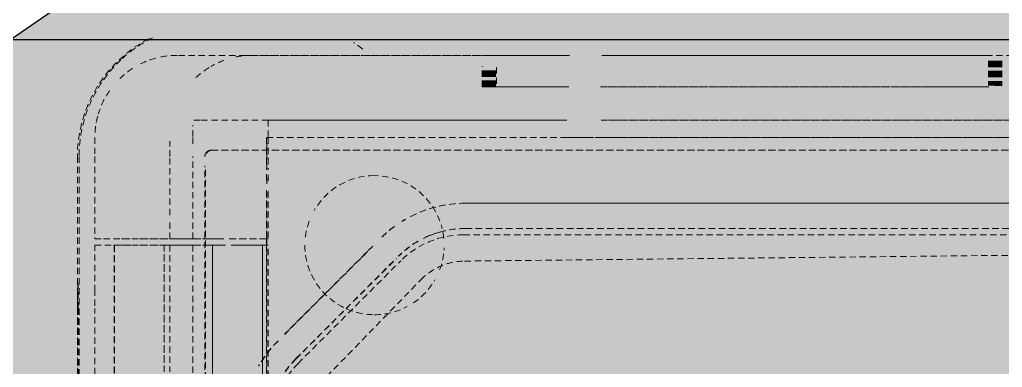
# Model space of a CAD drawing. Header units: millimetres. Extents: x -12447 to 83753, y -46415 to 46712.
# Drawn here: x 48384.6 to 48539.8, y 16437.9 to 16492.8 of the extents above; entities that cross this region are included whole.
import ezdxf
from ezdxf.xclip import XClip

# ---------------------------------------------------------------- set-up
doc = ezdxf.new("R2010")
doc.units = ezdxf.units.MM
doc.header["$XCLIPFRAME"] = 2
doc.linetypes.add('200_ШТРИХ_ш1п0_6_', pattern=[1.6, 1, -0.6])
doc.layers.add('1_Сущ. кусты', color=7, linetype='Continuous')
doc.layers.add('Сантехника', color=7, linetype='Continuous', lineweight=18)
doc.layers.add('Стены отделка', color=7, linetype='Continuous', lineweight=30)

# ---------------------------------------------------------------- blocks, each defined once
blk = doc.blocks.new('Reece_Tap_Wolfen_Drinking-Fountain - 10 L_Stainless Steel-7189108-План полов 1-го этажа')
at = {"layer": 'Сантехника', "color": 251, "linetype": '200_ШТРИХ_ш1п0_6_', "true_color": 0x666666}
for p, q in [((48438.77, 16488.17), (48437.34, 16489.22)), ((48471.45, 16487.17), (48409.59, 16487.17)), ((48621.44, 16487.17), (48476.51, 16487.17)), ((48412.09, 16476.9), (48413.27, 16476.9)), ((48413.27, 16476.9), (48471, 16476.9)), ((48423.82, 16476.9), (48423.82, 16474.16)), ((48476.44, 16476.9), (48620.99, 16476.9)), ((48411.96, 16473.19), (48411.96, 16474.36)), ((48396.46, 16474.17), (48396.46, 16471.6)), ((48408.32, 16471.17), (48408.32, 16473.59)), ((48471, 16474.17), (48423.59, 16474.17)), ((48423.59, 16474.17), (48423.59, 16469.13)), ((48476.89, 16474.17), (48470.89, 16474.17)), ((48471.74, 16474.17), (48470.89, 16474.17)), ((48472.36, 16474.17), (48471.74, 16474.17)), ((48474.63, 16474.17), (48472.36, 16474.17)), ((48476.47, 16474.17), (48474.63, 16474.17)), ((48476.89, 16474.17), (48476.47, 16474.17)), ((48620.99, 16474.17), (48476.51, 16474.17)), ((48393.96, 16471.17), (48393.96, 16447.17)), ((48396.46, 16471.17), (48396.46, 16458.17)), ((48411.96, 16458.17), (48411.96, 16471.17)), ((48413.83, 16203.88), (48413.83, 16469.71)), ((48413.96, 16204.11), (48413.96, 16469.23)), ((48423.59, 16468.39), (48423.59, 16466.9)), ((48423.59, 16465.84), (48423.59, 16458.17)), ((48674.69, 16463.8), (48454.99, 16463.8)), ((48455.04, 16463.8), (48674.69, 16463.8)), ((48454.99, 16459.8), (48670.99, 16459.8)), ((48455.04, 16459.8), (48670.99, 16459.8)), ((48396.46, 16458.17), (48398.85, 16458.17)), ((48399.39, 16458.17), (48403.29, 16458.17)), ((48403.49, 16458.17), (48408.06, 16458.17)), ((48408.29, 16458.17), (48411.96, 16458.17)), ((48411.96, 16458.17), (48413.21, 16458.17)), ((48413.46, 16458.17), (48416.81, 16458.17)), ((48417.67, 16458.17), (48423.59, 16458.17)), ((48423.59, 16458.17), (48423.59, 16457.17)), ((48396.46, 16449.88), (48396.46, 16457.17)), ((48396.46, 16457.17), (48398.85, 16457.17)), ((48399.39, 16457.17), (48403.28, 16457.17)), ((48403.49, 16457.17), (48408.04, 16457.17)), ((48408.29, 16457.17), (48411.96, 16457.17)), ((48413.19, 16457.17), (48411.96, 16457.17)), ((48411.96, 16457.17), (48411.96, 16217.17)), ((48415.03, 16457.17), (48413.46, 16457.17)), ((48415.03, 16217.17), (48415.03, 16457.17)), ((48417.07, 16457.17), (48415.04, 16457.17)), ((48422.92, 16457.17), (48417.99, 16457.17)), ((48422.92, 16217.17), (48422.92, 16457.17)), ((48423.59, 16457.17), (48422.93, 16457.17)), ((48423.59, 16457.17), (48423.59, 16217.17)), ((48440.35, 16457.02), (48426.42, 16443.1)), ((48426.44, 16443.06), (48440.38, 16457)), ((48428.21, 16439.23), (48444.05, 16455.07)), ((48428.23, 16439.19), (48444.09, 16455.05)), ((48393.73, 16227.17), (48393.73, 16447.17)), ((48393.83, 16447.17), (48393.83, 16227.17))]:
    blk.add_line(p, q, dxfattribs=at)
at = {"layer": 'Сантехника', "color": 253, "linetype": '200_ШТРИХ_ш1п0_6_', "true_color": 0xa3a3a3}
for p, q in [((48421.32, 16487.17), (48457.61, 16487.17)), ((48457.61, 16487.17), (48467.17, 16487.17)), ((48457.61, 16487.17), (48471.45, 16487.17)), ((48471.45, 16487.17), (48467.17, 16487.17)), ((48476.51, 16487.17), (48537.61, 16487.17)), ((48527.9, 16487.17), (48476.51, 16487.17)), ((48527.9, 16487.17), (48537.61, 16487.17)), ((48457.61, 16482.17), (48457.61, 16485.38)), ((48537.61, 16486.31), (48537.61, 16482.41)), ((48537.76, 16486.31), (48537.76, 16482.4)), ((48537.91, 16486.31), (48537.91, 16482.4)), ((48538.06, 16486.31), (48538.06, 16482.39)), ((48538.21, 16486.31), (48538.21, 16482.39)), ((48538.36, 16486.31), (48538.36, 16482.38)), ((48538.51, 16486.31), (48538.51, 16482.38)), ((48538.66, 16486.31), (48538.66, 16482.37)), ((48538.81, 16486.31), (48538.81, 16482.36)), ((48538.96, 16486.31), (48538.96, 16482.36)), ((48539.12, 16486.31), (48539.12, 16482.35)), ((48539.27, 16486.31), (48539.27, 16482.35)), ((48539.42, 16486.31), (48539.42, 16482.34)), ((48539.57, 16486.31), (48539.57, 16482.34)), ((48539.72, 16486.31), (48539.72, 16482.33)), ((48413.27, 16476.9), (48423.82, 16476.9)), ((48471, 16476.9), (48423.82, 16476.9)), ((48620.99, 16476.9), (48476.44, 16476.9)), ((48423.63, 16474.17), (48471, 16474.17)), ((48423.82, 16474.16), (48423.82, 16469.06)), ((48476.51, 16474.17), (48620.99, 16474.17)), ((48414.83, 16472.17), (48682.44, 16472.17)), ((48414.96, 16472.17), (48682.44, 16472.17)), ((48423.82, 16468.29), (48423.82, 16466.77)), ((48423.82, 16465.72), (48423.82, 16458.17)), ((48398.85, 16458.17), (48396.46, 16458.17)), ((48403.29, 16458.17), (48399.39, 16458.17)), ((48408.06, 16458.17), (48403.49, 16458.17)), ((48413.21, 16458.17), (48408.32, 16458.17)), ((48416.81, 16458.17), (48413.46, 16458.17)), ((48423.59, 16458.17), (48417.67, 16458.17)), ((48423.63, 16457.17), (48423.63, 16458.17)), ((48396.46, 16457.17), (48399.53, 16457.17)), ((48399.53, 16457.17), (48399.53, 16313.66)), ((48399.53, 16457.17), (48403.28, 16457.17)), ((48399.54, 16313.66), (48399.54, 16457.17)), ((48403.28, 16457.17), (48399.54, 16457.17)), ((48403.49, 16457.17), (48408.04, 16457.17)), ((48408.04, 16457.17), (48403.49, 16457.17)), ((48408.29, 16457.17), (48413.19, 16457.17)), ((48413.19, 16457.17), (48408.29, 16457.17)), ((48413.46, 16457.17), (48415.03, 16457.17)), ((48415.03, 16457.17), (48413.46, 16457.17)), ((48415.04, 16457.17), (48415.04, 16217.17)), ((48415.04, 16457.17), (48417.07, 16457.17)), ((48415.04, 16457.17), (48417.07, 16457.17)), ((48417.99, 16457.17), (48422.92, 16457.17)), ((48417.99, 16457.17), (48422.92, 16457.17)), ((48422.93, 16457.17), (48422.93, 16217.17)), ((48423.82, 16217.17), (48423.82, 16456.97)), ((48396.46, 16447.58), (48396.46, 16449.88)), ((48393.96, 16447.17), (48393.96, 16227.17)), ((48396.46, 16227.17), (48396.46, 16447.17))]:
    blk.add_line(p, q, dxfattribs=at)
at = {"layer": 'Сантехника', "color": 9, "linetype": '200_ШТРИХ_ш1п0_6_', "true_color": 0xc7c7c7}
for p, q in [((48457.76, 16487.17), (48467.32, 16487.17)), ((48457.76, 16487.17), (48471.45, 16487.17)), ((48471.45, 16487.17), (48467.32, 16487.17)), ((48476.51, 16487.17), (48537.61, 16487.17)), ((48528.05, 16487.17), (48476.51, 16487.17)), ((48528.05, 16487.17), (48536.45, 16487.17)), ((48457.76, 16482.17), (48457.76, 16485.37)), ((48458.87, 16482.17), (48457.61, 16482.17)), ((48471.31, 16482.17), (48457.61, 16482.17)), ((48467.17, 16482.17), (48458.87, 16482.17)), ((48467.17, 16482.17), (48471.31, 16482.17)), ((48476.3, 16482.17), (48527.9, 16482.17)), ((48537.61, 16482.17), (48476.3, 16482.17)), ((48530.28, 16482.17), (48527.9, 16482.17)), ((48537.61, 16482.17), (48530.28, 16482.17)), ((48423.63, 16469.12), (48423.63, 16474.17)), ((48408.32, 16461.93), (48408.32, 16471.17)), ((48423.63, 16466.88), (48423.63, 16468.37)), ((48423.63, 16458.17), (48423.63, 16465.82)), ((48408.32, 16458.17), (48408.32, 16460.85)), ((48423.63, 16458.17), (48423.82, 16458.17)), ((48399.54, 16457.17), (48403.28, 16457.17)), ((48403.49, 16457.17), (48407.42, 16457.17)), ((48407.42, 16457.17), (48407.42, 16437.17)), ((48407.43, 16437.17), (48407.43, 16457.17)), ((48408.29, 16457.17), (48413.19, 16457.17)), ((48408.29, 16457.17), (48413.19, 16457.17)), ((48413.46, 16457.17), (48415.03, 16457.17)), ((48413.46, 16457.17), (48415.03, 16457.17)), ((48415.04, 16457.17), (48417.07, 16457.17)), ((48417.99, 16457.17), (48422.92, 16457.17)), ((48423.63, 16217.17), (48423.63, 16457.17))]:
    blk.add_line(p, q, dxfattribs=at)
at = {"layer": 'Сантехника', "color": 254, "linetype": '200_ШТРИХ_ш1п0_6_', "true_color": 0xdddddd}
for p, q in [((48457.92, 16487.17), (48467.47, 16487.17)), ((48457.92, 16487.17), (48471.45, 16487.17)), ((48471.45, 16487.17), (48467.47, 16487.17)), ((48476.51, 16487.17), (48537.61, 16487.17)), ((48528.21, 16487.17), (48476.51, 16487.17)), ((48528.21, 16487.17), (48536.6, 16487.17)), ((48457.92, 16482.17), (48457.92, 16485.37)), ((48460.7, 16482.17), (48457.76, 16482.17)), ((48471.31, 16482.17), (48457.76, 16482.17)), ((48467.32, 16482.17), (48460.7, 16482.17)), ((48467.32, 16482.17), (48471.31, 16482.17)), ((48476.3, 16482.17), (48528.05, 16482.17)), ((48537.61, 16482.17), (48476.3, 16482.17)), ((48536.45, 16482.17), (48528.05, 16482.17)), ((48423.59, 16458.17), (48423.63, 16458.17)), ((48407.43, 16457.17), (48408.32, 16457.17)), ((48408.32, 16457.17), (48413.19, 16457.17)), ((48413.46, 16457.17), (48415.03, 16457.17)), ((48423.63, 16457.17), (48423.59, 16457.17)), ((48423.82, 16457.17), (48423.63, 16457.17))]:
    blk.add_line(p, q, dxfattribs=at)
at = {"layer": 'Сантехника', "color": 254, "linetype": '200_ШТРИХ_ш1п0_6_', "true_color": 0xeaeaea}
for p, q in [((48458.07, 16487.17), (48467.62, 16487.17)), ((48458.07, 16487.17), (48471.45, 16487.17)), ((48471.45, 16487.17), (48467.62, 16487.17)), ((48476.51, 16487.17), (48537.61, 16487.17)), ((48528.36, 16487.17), (48476.51, 16487.17)), ((48528.36, 16487.17), (48536.75, 16487.17)), ((48458.07, 16482.17), (48458.07, 16485.36)), ((48467.47, 16482.17), (48457.92, 16482.17)), ((48471.31, 16482.17), (48457.92, 16482.17)), ((48467.47, 16482.17), (48471.31, 16482.17)), ((48476.3, 16482.17), (48528.21, 16482.17)), ((48537.61, 16482.17), (48476.3, 16482.17)), ((48536.6, 16482.17), (48528.21, 16482.17)), ((48423.63, 16474.17), (48423.59, 16474.17)), ((48408.32, 16457.17), (48408.32, 16437.17))]:
    blk.add_line(p, q, dxfattribs=at)
at = {"layer": 'Сантехника', "color": 7, "linetype": '200_ШТРИХ_ш1п0_6_', "true_color": 0xf2f2f2}
for p, q in [((48458.22, 16487.17), (48467.77, 16487.17)), ((48458.22, 16487.17), (48471.45, 16487.17)), ((48471.45, 16487.17), (48467.77, 16487.17)), ((48476.51, 16487.17), (48537.61, 16487.17)), ((48528.51, 16487.17), (48476.51, 16487.17)), ((48528.51, 16487.17), (48536.9, 16487.17)), ((48458.22, 16482.17), (48458.22, 16485.36)), ((48463.01, 16482.17), (48458.07, 16482.17)), ((48471.31, 16482.17), (48458.07, 16482.17)), ((48467.62, 16482.17), (48463.01, 16482.17)), ((48467.62, 16482.17), (48471.31, 16482.17)), ((48476.3, 16482.17), (48528.36, 16482.17)), ((48537.61, 16482.17), (48476.3, 16482.17)), ((48536.75, 16482.17), (48528.36, 16482.17))]:
    blk.add_line(p, q, dxfattribs=at)
at = {"layer": 'Сантехника', "color": 7, "linetype": '200_ШТРИХ_ш1п0_6_', "true_color": 0xf7f7f7}
for p, q in [((48458.37, 16487.17), (48463.31, 16487.17)), ((48458.37, 16487.17), (48471.45, 16487.17)), ((48463.31, 16487.17), (48467.92, 16487.17)), ((48471.45, 16487.17), (48467.92, 16487.17)), ((48476.51, 16487.17), (48537.61, 16487.17)), ((48528.66, 16487.17), (48476.51, 16487.17)), ((48528.66, 16487.17), (48537.05, 16487.17)), ((48458.37, 16482.17), (48458.37, 16485.35)), ((48459.47, 16482.17), (48458.22, 16482.17)), ((48471.31, 16482.17), (48458.22, 16482.17)), ((48467.77, 16482.17), (48459.47, 16482.17)), ((48467.77, 16482.17), (48471.31, 16482.17)), ((48476.3, 16482.17), (48528.51, 16482.17)), ((48537.61, 16482.17), (48476.3, 16482.17)), ((48536.9, 16482.17), (48528.51, 16482.17))]:
    blk.add_line(p, q, dxfattribs=at)
at = {"layer": 'Сантехника', "color": 7, "linetype": '200_ШТРИХ_ш1п0_6_', "true_color": 0xfafafa}
for p, q in [((48458.52, 16487.17), (48468.07, 16487.17)), ((48458.52, 16487.17), (48471.45, 16487.17)), ((48471.45, 16487.17), (48468.07, 16487.17)), ((48476.51, 16487.17), (48537.61, 16487.17)), ((48528.81, 16487.17), (48476.51, 16487.17)), ((48528.81, 16487.17), (48537.2, 16487.17)), ((48458.52, 16482.17), (48458.52, 16485.34)), ((48461.3, 16482.17), (48458.37, 16482.17)), ((48471.31, 16482.17), (48458.37, 16482.17)), ((48467.92, 16482.17), (48461.3, 16482.17)), ((48467.92, 16482.17), (48471.31, 16482.17)), ((48476.3, 16482.17), (48528.66, 16482.17)), ((48537.61, 16482.17), (48476.3, 16482.17)), ((48531.03, 16482.17), (48528.66, 16482.17)), ((48533.3, 16482.17), (48531.03, 16482.17)), ((48537.05, 16482.17), (48533.3, 16482.17))]:
    blk.add_line(p, q, dxfattribs=at)
at = {"layer": 'Сантехника', "color": 7, "linetype": '200_ШТРИХ_ш1п0_6_', "true_color": 0xfcfcfc}
for p, q in [((48458.67, 16487.17), (48461.6, 16487.17)), ((48458.67, 16487.17), (48471.45, 16487.17)), ((48461.6, 16487.17), (48463.61, 16487.17)), ((48463.61, 16487.17), (48465.85, 16487.17)), ((48465.85, 16487.17), (48468.22, 16487.17)), ((48471.45, 16487.17), (48468.22, 16487.17)), ((48476.51, 16487.17), (48537.61, 16487.17)), ((48528.96, 16487.17), (48476.51, 16487.17)), ((48528.96, 16487.17), (48537.35, 16487.17)), ((48458.67, 16482.17), (48458.67, 16485.34)), ((48468.07, 16482.17), (48458.52, 16482.17)), ((48471.31, 16482.17), (48458.52, 16482.17)), ((48468.07, 16482.17), (48471.31, 16482.17)), ((48476.3, 16482.17), (48528.81, 16482.17)), ((48537.61, 16482.17), (48476.3, 16482.17)), ((48537.2, 16482.17), (48528.81, 16482.17))]:
    blk.add_line(p, q, dxfattribs=at)
at = {"layer": 'Сантехника', "color": 7, "linetype": '200_ШТРИХ_ш1п0_6_', "true_color": 0xfdfdfd}
for p, q in [((48458.82, 16487.17), (48468.37, 16487.17)), ((48458.82, 16487.17), (48471.45, 16487.17)), ((48458.97, 16487.17), (48468.52, 16487.17)), ((48458.97, 16487.17), (48471.45, 16487.17)), ((48459.12, 16487.17), (48468.67, 16487.17)), ((48459.12, 16487.17), (48471.45, 16487.17)), ((48459.27, 16487.17), (48468.83, 16487.17)), ((48459.27, 16487.17), (48471.45, 16487.17)), ((48459.42, 16487.17), (48468.98, 16487.17)), ((48459.42, 16487.17), (48471.45, 16487.17)), ((48459.57, 16487.17), (48469.13, 16487.17)), ((48459.57, 16487.17), (48471.45, 16487.17)), ((48459.72, 16487.17), (48466.91, 16487.17)), ((48459.72, 16487.17), (48471.45, 16487.17)), ((48459.88, 16487.17), (48471.45, 16487.17)), ((48459.88, 16487.17), (48471.45, 16487.17)), ((48459.88, 16487.17), (48469.43, 16487.17)), ((48466.91, 16487.17), (48469.28, 16487.17)), ((48471.45, 16487.17), (48468.37, 16487.17)), ((48471.45, 16487.17), (48468.52, 16487.17)), ((48471.45, 16487.17), (48468.67, 16487.17)), ((48471.45, 16487.17), (48468.83, 16487.17)), ((48471.45, 16487.17), (48468.98, 16487.17)), ((48471.45, 16487.17), (48469.13, 16487.17)), ((48471.45, 16487.17), (48469.28, 16487.17)), ((48471.45, 16487.17), (48469.43, 16487.17)), ((48476.51, 16487.17), (48537.61, 16487.17)), ((48476.51, 16487.17), (48537.61, 16487.17)), ((48530.17, 16487.17), (48476.51, 16487.17)), ((48476.51, 16487.17), (48537.61, 16487.17)), ((48530.01, 16487.17), (48476.51, 16487.17)), ((48476.51, 16487.17), (48537.61, 16487.17)), ((48529.86, 16487.17), (48476.51, 16487.17)), ((48476.51, 16487.17), (48537.61, 16487.17)), ((48529.71, 16487.17), (48476.51, 16487.17)), ((48476.51, 16487.17), (48537.61, 16487.17)), ((48529.56, 16487.17), (48476.51, 16487.17)), ((48476.51, 16487.17), (48537.61, 16487.17)), ((48529.41, 16487.17), (48476.51, 16487.17)), ((48476.51, 16487.17), (48537.61, 16487.17)), ((48529.26, 16487.17), (48476.51, 16487.17)), ((48476.51, 16487.17), (48537.61, 16487.17)), ((48529.11, 16487.17), (48476.51, 16487.17)), ((48529.11, 16487.17), (48537.51, 16487.17)), ((48529.26, 16487.17), (48537.61, 16487.17)), ((48529.41, 16487.17), (48537.63, 16487.17)), ((48529.56, 16487.17), (48537.64, 16487.17)), ((48529.71, 16487.17), (48534.35, 16487.17)), ((48529.86, 16487.17), (48536.54, 16487.17)), ((48530.01, 16487.17), (48532.39, 16487.17)), ((48530.17, 16487.17), (48536.84, 16487.17)), ((48532.39, 16487.17), (48536.69, 16487.17)), ((48534.35, 16487.17), (48537.65, 16487.17)), ((48458.82, 16482.17), (48458.82, 16485.33)), ((48458.97, 16482.17), (48458.97, 16485.33)), ((48459.12, 16482.17), (48459.12, 16485.32)), ((48459.27, 16482.17), (48459.27, 16485.32)), ((48459.42, 16482.17), (48459.42, 16485.31)), ((48459.57, 16482.17), (48459.57, 16485.31)), ((48459.72, 16482.17), (48459.72, 16485.3)), ((48459.88, 16485.29), (48459.88, 16482.17)), ((48459.93, 16482.17), (48458.67, 16482.17)), ((48471.31, 16482.17), (48458.67, 16482.17)), ((48468.37, 16482.17), (48458.82, 16482.17)), ((48471.31, 16482.17), (48458.82, 16482.17)), ((48468.52, 16482.17), (48458.97, 16482.17)), ((48471.31, 16482.17), (48458.97, 16482.17)), ((48468.67, 16482.17), (48459.12, 16482.17)), ((48471.31, 16482.17), (48459.12, 16482.17)), ((48468.83, 16482.17), (48459.27, 16482.17)), ((48471.31, 16482.17), (48459.27, 16482.17)), ((48468.98, 16482.17), (48459.42, 16482.17)), ((48471.31, 16482.17), (48459.42, 16482.17)), ((48464.52, 16482.17), (48459.57, 16482.17)), ((48471.31, 16482.17), (48459.57, 16482.17)), ((48469.28, 16482.17), (48459.72, 16482.17)), ((48471.31, 16482.17), (48459.72, 16482.17)), ((48464.82, 16482.17), (48459.88, 16482.17)), ((48471.31, 16482.17), (48459.88, 16482.17)), ((48468.22, 16482.17), (48459.93, 16482.17)), ((48469.13, 16482.17), (48464.52, 16482.17)), ((48469.43, 16482.17), (48464.82, 16482.17)), ((48468.22, 16482.17), (48471.31, 16482.17)), ((48468.37, 16482.17), (48471.31, 16482.17)), ((48468.52, 16482.17), (48471.31, 16482.17)), ((48468.67, 16482.17), (48471.31, 16482.17)), ((48468.83, 16482.17), (48471.31, 16482.17)), ((48468.98, 16482.17), (48471.31, 16482.17)), ((48469.13, 16482.17), (48471.31, 16482.17)), ((48469.28, 16482.17), (48471.31, 16482.17)), ((48469.43, 16482.17), (48471.31, 16482.17)), ((48476.3, 16482.17), (48530.17, 16482.17)), ((48537.61, 16482.17), (48476.3, 16482.17)), ((48476.3, 16482.17), (48530.01, 16482.17)), ((48537.61, 16482.17), (48476.3, 16482.17)), ((48476.3, 16482.17), (48529.86, 16482.17)), ((48537.61, 16482.17), (48476.3, 16482.17)), ((48476.3, 16482.17), (48529.71, 16482.17)), ((48537.61, 16482.17), (48476.3, 16482.17)), ((48476.3, 16482.17), (48529.56, 16482.17)), ((48537.61, 16482.17), (48476.3, 16482.17)), ((48476.3, 16482.17), (48529.41, 16482.17)), ((48537.61, 16482.17), (48476.3, 16482.17)), ((48476.3, 16482.17), (48529.26, 16482.17)), ((48537.61, 16482.17), (48476.3, 16482.17)), ((48476.3, 16482.17), (48529.11, 16482.17)), ((48537.61, 16482.17), (48476.3, 16482.17)), ((48476.3, 16482.17), (48528.96, 16482.17)), ((48537.61, 16482.17), (48476.3, 16482.17)), ((48537.35, 16482.17), (48528.96, 16482.17)), ((48537.51, 16482.17), (48529.11, 16482.17)), ((48537.61, 16482.17), (48529.26, 16482.17)), ((48531.79, 16482.17), (48529.41, 16482.17)), ((48537.64, 16482.17), (48529.56, 16482.17)), ((48537.65, 16482.17), (48529.71, 16482.17)), ((48536.54, 16482.17), (48529.86, 16482.17)), ((48536.69, 16482.17), (48530.01, 16482.17)), ((48536.84, 16482.17), (48530.17, 16482.17)), ((48534.05, 16482.17), (48531.79, 16482.17)), ((48537.63, 16482.17), (48534.05, 16482.17))]:
    blk.add_line(p, q, dxfattribs=at)
at = {"layer": 'Сантехника', "linetype": '200_ШТРИХ_ш1п0_6_'}
for p, q in [((48411.96, 16474.36), (48411.96, 16476.14)), ((48412.09, 16476.9), (48413.27, 16476.9)), ((48393.71, 16471.17), (48393.71, 16203.17)), ((48454.67, 16458.8), (48670.06, 16458.8)), ((48454.85, 16454.65), (48668.26, 16456.91)), ((48428.56, 16438.48), (48444.77, 16454.7)), ((48431.98, 16435.26), (48447.95, 16451.7))]:
    blk.add_line(p, q, dxfattribs=at)
at = {"layer": 'Сантехника', "linetype": '200_ШТРИХ_ш1п0_6_', "flags": 128}
blk.add_lwpolyline([(48405.01, 16489.8), (48404.27, 16489.4), (48403.55, 16488.96), (48402.85, 16488.5), (48402.17, 16488.02), (48401.5, 16487.5), (48400.86, 16486.96), (48400.24, 16486.39), (48399.64, 16485.8), (48399.07, 16485.19), (48398.52, 16484.55), (48398, 16483.89), (48397.5, 16483.21), (48397.04, 16482.52), (48396.6, 16481.8), (48396.19, 16481.07), (48395.81, 16480.32), (48395.46, 16479.56), (48395.14, 16478.78), (48394.85, 16477.99), (48394.59, 16477.19), (48394.37, 16476.38), (48394.17, 16475.57), (48394.01, 16474.74), (48393.89, 16473.91), (48393.79, 16473.08), (48393.74, 16472.24), (48393.71, 16471.4), (48393.71, 16471.17)], dxfattribs=at)
at = {"layer": 'Сантехника', "linetype": '200_ШТРИХ_ш1п0_6_'}
for centre, major_axis, start_param, end_param in [((48414.96, 16471.17), (0, 21), 0.465261, 0.754767), ((48414.96, 16471.17), (0, 21), 0.906001, 1.570796), ((48454.67, 16444.8), (0, 14), 0, 0.785398), ((48438.46, 16428.58), (0, 14), 0.785398, 1.570796)]:
    blk.add_ellipse(centre, major_axis=major_axis, ratio=0.999921, start_param=start_param, end_param=end_param, dxfattribs=at)
at = {"layer": 'Сантехника', "color": 251, "linetype": '200_ШТРИХ_ш1п0_6_', "true_color": 0x666666}
for centre, major_axis, ratio, start_param, end_param in [((48409.46, 16474.17), (0, 13), 0.999921, 0.261799, 0.495723), ((48409.46, 16474.17), (0, 13), 0.999921, 0, 0.2438), ((48414.96, 16471.17), (0, 21), 0.999921, 0.754767, 0.894453), ((48409.46, 16474.17), (0, 13), 0.999921, 0.571028, 0.785398), ((48409.46, 16474.17), (0, 13), 0.999921, 0.965514, 1.28273), ((48409.46, 16474.17), (0, 13), 0.999921, 1.308997, 1.510052), ((48414.83, 16471.17), (0, 1), 0.999921, 1.047198, 1.570796), ((48414.96, 16471.17), (0, 1), 0.999921, 0, 1.570796), ((48414.83, 16471.17), (0, 1), 0.999921, 0, 1.047198), ((48454.99, 16444.8), (0, 19), 0.999921, 0, 0.477857), ((48455.04, 16444.8), (0, 19), 0.999921, 0, 0.47924), ((48454.99, 16444.8), (0, 19), 0.999921, 0.523599, 0.558379), ((48455.04, 16444.8), (0, 19), 0.999921, 0.523599, 0.558379), ((48454.99, 16444.8), (0, 19), 0.999921, 0.632695, 0.785398), ((48455.04, 16444.8), (0, 19), 0.999921, 0.633963, 0.785398), ((48454.99, 16444.8), (0, 15), 0.999921, 0.261799, 0.462643), ((48455.04, 16444.8), (0, 15), 0.999921, 0, 0.464609), ((48454.99, 16444.8), (0, 15), 0.999921, 0, 0.261776), ((48454.99, 16444.8), (0, 15), 0.999921, 0.523599, 0.785398), ((48455.04, 16444.8), (0, 15), 0.999921, 0.523599, 0.785398), ((48393.78, 16447.17), (0, 4), 0.012565, 0, 1.570796), ((48393.78, 16447.17), (0, 4), 0.012565, 4.712389, 6.283185), ((48438.78, 16428.58), (0, 19), 0.999921, 0.785398, 1.047198), ((48438.83, 16428.58), (0, 19), 0.999921, 0.785398, 1.047198), ((48438.78, 16428.58), (0, 15), 0.999921, 0.785398, 1.570796), ((48438.83, 16428.58), (0, 15), 0.999921, 0.785398, 1.570796)]:
    blk.add_ellipse(centre, major_axis=major_axis, ratio=ratio, start_param=start_param, end_param=end_param, dxfattribs=at)
at = {"layer": 'Сантехника', "color": 253, "linetype": '200_ШТРИХ_ш1п0_6_', "true_color": 0xa3a3a3}
for centre, major_axis, start_param, end_param in [((48421.32, 16474.17), (0, 13), 0, 0.202984), ((48421.32, 16474.17), (0, 13), 0.552935, 0.784249), ((48421.32, 16474.17), (0, 13), 0.35165, 0.523599), ((48440.63, 16457.17), (0, 11), 0, 1.047198), ((48440.63, 16457.17), (0, 11), 5.062567, 6.283185), ((48440.63, 16457.17), (0, 11), 1.220618, 1.475597), ((48440.63, 16457.17), (0, 11), 4.807589, 5.009921), ((48440.63, 16457.17), (0, 11), 1.570796, 3.141593), ((48440.63, 16457.17), (0, 11), 4.350005, 4.673307), ((48440.63, 16457.17), (0, 11), 3.731082, 4.18879), ((48440.63, 16457.17), (0, 11), 3.141593, 3.630513)]:
    blk.add_ellipse(centre, major_axis=major_axis, ratio=0.999921, start_param=start_param, end_param=end_param, dxfattribs=at)
at = {"layer": 'Сантехника', "linetype": '200_ШТРИХ_ш1п0_6_'}
blk.add_open_spline([(48447.95, 16451.7), (48448.57, 16452.32), (48449.89, 16453.37), (48452.29, 16454.4), (48453.97, 16454.64), (48454.85, 16454.65)], degree=3, dxfattribs=at)
blk = doc.blocks.new('3')
at = {"layer": '1_Сущ. кусты', "true_color": 0xdddddd, "transparency": 33554661}
h = blk.add_hatch(color=254, dxfattribs=at)
h.dxf.hatch_style = 1
h.paths.add_polyline_path([(35883.43, -50458.15), (35883.43, -49858.15), (34737.91, -49858.15), (34737.91, -50458.15)])
h.paths.add_polyline_path([(36480.93, -51058.15), (36480.93, -50458.15), (35335.41, -50458.15), (35335.41, -51058.15)])
h.paths.add_polyline_path([(35335.41, -51058.15), (35335.41, -50458.15), (34189.89, -50458.15), (34189.89, -51058.15)])
h.paths.add_polyline_path([(35932.91, -51658.15), (35932.91, -51058.15), (34787.39, -51058.15), (34787.39, -51658.15)])
h.paths.add_polyline_path([(35384.89, -52258.15), (35384.89, -51658.15), (34239.38, -51658.15), (34239.38, -52258.15)])
h.paths.add_polyline_path([(35982.39, -52858.15), (35982.39, -52258.15), (34836.88, -52258.15), (34836.88, -52858.15)])
h.paths.add_polyline_path([(36579.89, -53458.15), (36579.89, -52858.15), (35434.38, -52858.15), (35434.38, -53458.15)])
h.paths.add_polyline_path([(35434.38, -53458.15), (35434.38, -52858.15), (34288.86, -52858.15), (34288.86, -53458.15)])
h.paths.add_polyline_path([(36031.88, -54058.15), (36031.88, -53458.15), (34886.36, -53458.15), (34886.36, -54058.15)])
h.paths.add_polyline_path([(35483.86, -54658.15), (35483.86, -54058.15), (34338.34, -54058.15), (34338.34, -54658.15)])
h.paths.add_polyline_path([(36081.36, -55258.15), (36081.36, -54658.15), (34935.84, -54658.15), (34935.84, -55258.15)])
h.paths.add_polyline_path([(36678.86, -55858.15), (36678.86, -55258.15), (35533.34, -55258.15), (35533.34, -55858.15)])
h.paths.add_polyline_path([(35533.34, -55858.15), (35533.34, -55258.15), (34387.82, -55258.15), (34387.82, -55858.15)])
h.paths.add_polyline_path([(36130.84, -56458.15), (36130.84, -55858.15), (34985.32, -55858.15), (34985.32, -56458.15)])
h.paths.add_polyline_path([(35582.82, -57058.15), (35582.82, -56458.15), (34437.3, -56458.15), (34437.3, -57058.15)])
h.paths.add_polyline_path([(36180.32, -57658.15), (36180.32, -57058.15), (35034.8, -57058.15), (35034.8, -57658.15)])
h.paths.add_polyline_path([(36777.82, -58258.15), (36777.82, -57658.15), (35632.3, -57658.15), (35632.3, -58258.15)])
h.paths.add_polyline_path([(35632.3, -58258.15), (35632.3, -57658.15), (34486.78, -57658.15), (34486.78, -58258.15)])
h.paths.add_polyline_path([(36229.8, -58858.15), (36229.8, -58258.15), (35084.28, -58258.15), (35084.28, -58858.15)])
h.paths.add_polyline_path([(35681.78, -59458.15), (35681.78, -58858.15), (34536.26, -58858.15), (34536.26, -59458.15)])
h.paths.add_polyline_path([(37626.45, -51058.15), (37626.45, -50458.15), (36480.93, -50458.15), (36480.93, -51058.15)])
h.paths.add_polyline_path([(38223.95, -51658.15), (38223.95, -51058.15), (37078.43, -51058.15), (37078.43, -51658.15)])
h.paths.add_polyline_path([(37078.43, -51658.15), (37078.43, -51058.15), (35932.91, -51058.15), (35932.91, -51658.15)])
h.paths.add_polyline_path([(37675.93, -52258.15), (37675.93, -51658.15), (36530.41, -51658.15), (36530.41, -52258.15)])
h.paths.add_polyline_path([(36530.41, -52258.15), (36530.41, -51658.15), (35384.89, -51658.15), (35384.89, -52258.15)])
h.paths.add_polyline_path([(37127.91, -52858.15), (37127.91, -52258.15), (35982.39, -52258.15), (35982.39, -52858.15)])
h.paths.add_polyline_path([(39369.47, -51658.15), (39369.47, -51058.15), (38223.95, -51058.15), (38223.95, -51658.15)])
h.paths.add_polyline_path([(39966.97, -52258.15), (39966.97, -51658.15), (38821.45, -51658.15), (38821.45, -52258.15)])
h.paths.add_polyline_path([(38821.45, -52258.15), (38821.45, -51658.15), (37675.93, -51658.15), (37675.93, -52258.15)])
h.paths.add_polyline_path([(39418.95, -52858.15), (39418.95, -52258.15), (38273.43, -52258.15), (38273.43, -52858.15)])
h.paths.add_polyline_path([(38273.43, -52858.15), (38273.43, -52258.15), (37127.91, -52258.15), (37127.91, -52858.15)])
h.paths.add_polyline_path([(38870.93, -53458.15), (38870.93, -52858.15), (37725.41, -52858.15), (37725.41, -53458.15)])
h.paths.add_polyline_path([(40016.45, -53458.15), (40016.45, -52858.15), (38870.93, -52858.15), (38870.93, -53458.15)])
h.paths.add_polyline_path([(37725.41, -53458.15), (37725.41, -52858.15), (36579.89, -52858.15), (36579.89, -53458.15)])
h.paths.add_polyline_path([(38322.91, -54058.15), (38322.91, -53458.15), (37177.39, -53458.15), (37177.39, -54058.15)])
h.paths.add_polyline_path([(37177.39, -54058.15), (37177.39, -53458.15), (36031.88, -53458.15), (36031.88, -54058.15)])
h.paths.add_polyline_path([(37774.89, -54658.15), (37774.89, -54058.15), (36629.38, -54058.15), (36629.38, -54658.15)])
h.paths.add_polyline_path([(36629.38, -54658.15), (36629.38, -54058.15), (35483.86, -54058.15), (35483.86, -54658.15)])
h.paths.add_polyline_path([(37226.88, -55258.15), (37226.88, -54658.15), (36081.36, -54658.15), (36081.36, -55258.15)])
h.paths.add_polyline_path([(39468.43, -54058.15), (39468.43, -53458.15), (38322.91, -53458.15), (38322.91, -54058.15)])
h.paths.add_polyline_path([(40065.93, -54658.15), (40065.93, -54058.15), (38920.41, -54058.15), (38920.41, -54658.15)])
h.paths.add_polyline_path([(38920.41, -54658.15), (38920.41, -54058.15), (37774.89, -54058.15), (37774.89, -54658.15)])
h.paths.add_polyline_path([(39517.91, -55258.15), (39517.91, -54658.15), (38372.39, -54658.15), (38372.39, -55258.15)])
h.paths.add_polyline_path([(38372.39, -55258.15), (38372.39, -54658.15), (37226.88, -54658.15), (37226.88, -55258.15)])
h.paths.add_polyline_path([(38969.89, -55858.15), (38969.89, -55258.15), (37824.38, -55258.15), (37824.38, -55858.15)])
h.paths.add_polyline_path([(40115.41, -55858.15), (40115.41, -55258.15), (38969.89, -55258.15), (38969.89, -55858.15)])
h.paths.add_polyline_path([(37824.38, -55858.15), (37824.38, -55258.15), (36678.86, -55258.15), (36678.86, -55858.15)])
h.paths.add_polyline_path([(38421.88, -56458.15), (38421.88, -55858.15), (37276.36, -55858.15), (37276.36, -56458.15)])
h.paths.add_polyline_path([(37276.36, -56458.15), (37276.36, -55858.15), (36130.84, -55858.15), (36130.84, -56458.15)])
h.paths.add_polyline_path([(37873.86, -57058.15), (37873.86, -56458.15), (36728.34, -56458.15), (36728.34, -57058.15)])
h.paths.add_polyline_path([(36728.34, -57058.15), (36728.34, -56458.15), (35582.82, -56458.15), (35582.82, -57058.15)])
h.paths.add_polyline_path([(37325.84, -57658.15), (37325.84, -57058.15), (36180.32, -57058.15), (36180.32, -57658.15)])
h.paths.add_polyline_path([(39567.39, -56458.15), (39567.39, -55858.15), (38421.88, -55858.15), (38421.88, -56458.15)])
h.paths.add_polyline_path([(40164.89, -57058.15), (40164.89, -56458.15), (39019.38, -56458.15), (39019.38, -57058.15)])
h.paths.add_polyline_path([(39019.38, -57058.15), (39019.38, -56458.15), (37873.86, -56458.15), (37873.86, -57058.15)])
h.paths.add_polyline_path([(39616.88, -57658.15), (39616.88, -57058.15), (38471.36, -57058.15), (38471.36, -57658.15)])
h.paths.add_polyline_path([(38471.36, -57658.15), (38471.36, -57058.15), (37325.84, -57058.15), (37325.84, -57658.15)])
h.paths.add_polyline_path([(39068.86, -58258.15), (39068.86, -57658.15), (37923.34, -57658.15), (37923.34, -58258.15)])
h.paths.add_polyline_path([(40214.38, -58258.15), (40214.38, -57658.15), (39068.86, -57658.15), (39068.86, -58258.15)])
h.paths.add_polyline_path([(37923.34, -58258.15), (37923.34, -57658.15), (36777.82, -57658.15), (36777.82, -58258.15)])
h.paths.add_polyline_path([(38520.84, -58858.15), (38520.84, -58258.15), (37375.32, -58258.15), (37375.32, -58858.15)])
h.paths.add_polyline_path([(37375.32, -58858.15), (37375.32, -58258.15), (36229.8, -58258.15), (36229.8, -58858.15)])
h.paths.add_polyline_path([(37972.82, -59458.15), (37972.82, -58858.15), (36827.3, -58858.15), (36827.3, -59458.15)])
h.paths.add_polyline_path([(36827.3, -59458.15), (36827.3, -58858.15), (35681.78, -58858.15), (35681.78, -59458.15)])
h.paths.add_polyline_path([(37424.8, -60058.15), (37424.8, -59458.15), (36279.28, -59458.15), (36279.28, -60058.15)])
h.paths.add_polyline_path([(39666.36, -58858.15), (39666.36, -58258.15), (38520.84, -58258.15), (38520.84, -58858.15)])
h.paths.add_polyline_path([(39118.34, -59458.15), (39118.34, -58858.15), (37972.82, -58858.15), (37972.82, -59458.15)])
h.paths.add_polyline_path([(39715.84, -60058.15), (39715.84, -59458.15), (38570.32, -59458.15), (38570.32, -60058.15)])
h.paths.add_polyline_path([(38570.32, -60058.15), (38570.32, -59458.15), (37424.8, -59458.15), (37424.8, -60058.15)])
h.paths.add_polyline_path([(39167.82, -60658.15), (39167.82, -60058.15), (38022.3, -60058.15), (38022.3, -60658.15)])
h.paths.add_polyline_path([(36279.28, -60058.15), (36279.28, -59458.15), (35133.76, -59458.15), (35133.76, -60058.15)])
h.paths.add_polyline_path([(36876.78, -60658.15), (36876.78, -60058.15), (35731.26, -60058.15), (35731.26, -60658.15)])
h.paths.add_polyline_path([(35731.26, -60658.15), (35731.26, -60058.15), (34585.74, -60058.15), (34585.74, -60658.15)])
h.paths.add_polyline_path([(36328.76, -61258.15), (36328.76, -60658.15), (35183.24, -60658.15), (35183.24, -61258.15)])
h.paths.add_polyline_path([(35780.74, -61858.15), (35780.74, -61258.15), (34635.23, -61258.15), (34635.23, -61858.15)])
h.paths.add_polyline_path([(38022.3, -60658.15), (38022.3, -60058.15), (36876.78, -60058.15), (36876.78, -60658.15)])
h.paths.add_polyline_path([(38619.8, -61258.15), (38619.8, -60658.15), (37474.28, -60658.15), (37474.28, -61258.15)])
h.paths.add_polyline_path([(37474.28, -61258.15), (37474.28, -60658.15), (36328.76, -60658.15), (36328.76, -61258.15)])
h.paths.add_polyline_path([(38071.78, -61858.15), (38071.78, -61258.15), (36926.26, -61258.15), (36926.26, -61858.15)])
h.paths.add_polyline_path([(36926.26, -61858.15), (36926.26, -61258.15), (35780.74, -61258.15), (35780.74, -61858.15)])
h.paths.add_polyline_path([(37523.76, -62458.15), (37523.76, -61858.15), (36378.24, -61858.15), (36378.24, -62458.15)])
h.paths.add_polyline_path([(39765.32, -61258.15), (39765.32, -60658.15), (38619.8, -60658.15), (38619.8, -61258.15)])
h.paths.add_polyline_path([(39217.3, -61858.15), (39217.3, -61258.15), (38071.78, -61258.15), (38071.78, -61858.15)])
h.paths.add_polyline_path([(39814.8, -62458.15), (39814.8, -61858.15), (38669.28, -61858.15), (38669.28, -62458.15)])
h.paths.add_polyline_path([(38669.28, -62458.15), (38669.28, -61858.15), (37523.76, -61858.15), (37523.76, -62458.15)])
h.paths.add_polyline_path([(39266.78, -63058.15), (39266.78, -62458.15), (38121.26, -62458.15), (38121.26, -63058.15)])
h.paths.add_polyline_path([(36378.24, -62458.15), (36378.24, -61858.15), (35232.73, -61858.15), (35232.73, -62458.15)])
h.paths.add_polyline_path([(36975.74, -63058.15), (36975.74, -62458.15), (35830.23, -62458.15), (35830.23, -63058.15)])
h.paths.add_polyline_path([(35830.23, -63058.15), (35830.23, -62458.15), (34684.71, -62458.15), (34684.71, -63058.15)])
h.paths.add_polyline_path([(36427.73, -63658.15), (36427.73, -63058.15), (35282.21, -63058.15), (35282.21, -63658.15)])
h.paths.add_polyline_path([(35879.71, -64258.15), (35879.71, -63658.15), (34734.19, -63658.15), (34734.19, -64258.15)])
h.paths.add_polyline_path([(38121.26, -63058.15), (38121.26, -62458.15), (36975.74, -62458.15), (36975.74, -63058.15)])
h.paths.add_polyline_path([(38718.76, -63658.15), (38718.76, -63058.15), (37573.24, -63058.15), (37573.24, -63658.15)])
h.paths.add_polyline_path([(37573.24, -63658.15), (37573.24, -63058.15), (36427.73, -63058.15), (36427.73, -63658.15)])
h.paths.add_polyline_path([(38170.74, -64258.15), (38170.74, -63658.15), (37025.23, -63658.15), (37025.23, -64258.15)])
h.paths.add_polyline_path([(37025.23, -64258.15), (37025.23, -63658.15), (35879.71, -63658.15), (35879.71, -64258.15)])
h.paths.add_polyline_path([(37622.73, -64858.15), (37622.73, -64258.15), (36477.21, -64258.15), (36477.21, -64858.15)])
h.paths.add_polyline_path([(39864.28, -63658.15), (39864.28, -63058.15), (38718.76, -63058.15), (38718.76, -63658.15)])
h.paths.add_polyline_path([(39316.26, -64258.15), (39316.26, -63658.15), (38170.74, -63658.15), (38170.74, -64258.15)])
h.paths.add_polyline_path([(39913.76, -64858.15), (39913.76, -64258.15), (38768.24, -64258.15), (38768.24, -64858.15)])
h.paths.add_polyline_path([(38768.24, -64858.15), (38768.24, -64258.15), (37622.73, -64258.15), (37622.73, -64858.15)])
h.paths.add_polyline_path([(39365.74, -65458.15), (39365.74, -64858.15), (38220.23, -64858.15), (38220.23, -65458.15)])
h.paths.add_polyline_path([(36477.21, -64858.15), (36477.21, -64258.15), (35331.69, -64258.15), (35331.69, -64858.15)])
h.paths.add_polyline_path([(37074.71, -65458.15), (37074.71, -64858.15), (35929.19, -64858.15), (35929.19, -65458.15)])
h.paths.add_polyline_path([(35929.19, -65458.15), (35929.19, -64858.15), (34783.67, -64858.15), (34783.67, -65458.15)])
h.paths.add_polyline_path([(36526.69, -66058.15), (36526.69, -65458.15), (35381.17, -65458.15), (35381.17, -66058.15)])
h.paths.add_polyline_path([(35381.17, -66058.15), (35381.17, -65458.15), (34235.65, -65458.15), (34235.65, -66058.15)])
h.paths.add_polyline_path([(38220.23, -65458.15), (38220.23, -64858.15), (37074.71, -64858.15), (37074.71, -65458.15)])
h.paths.add_polyline_path([(38817.73, -66058.15), (38817.73, -65458.15), (37672.21, -65458.15), (37672.21, -66058.15)])
h.paths.add_polyline_path([(37672.21, -66058.15), (37672.21, -65458.15), (36526.69, -65458.15), (36526.69, -66058.15)])
h.paths.add_polyline_path([(39963.24, -66058.15), (39963.24, -65458.15), (38817.73, -65458.15), (38817.73, -66058.15)])
h.paths.add_polyline_path([(35331.69, -64858.15), (35331.69, -64258.15), (34186.17, -64258.15), (34186.17, -64858.15)])
h.paths.add_polyline_path([(34536.26, -59458.15), (34536.26, -58858.15), (33390.74, -58858.15), (33390.74, -59458.15)])
h.paths.add_polyline_path([(34585.74, -60658.15), (34585.74, -60058.15), (33440.23, -60058.15), (33440.23, -60658.15)])
h.paths.add_polyline_path([(34737.91, -50458.15), (34737.91, -49858.15), (33592.39, -49858.15), (33592.39, -50458.15)])
h.paths.add_polyline_path([(34787.39, -51658.15), (34787.39, -51058.15), (33641.88, -51058.15), (33641.88, -51658.15)])
h.paths.add_polyline_path([(34338.34, -54658.15), (34338.34, -54058.15), (33192.82, -54058.15), (33192.82, -54658.15)])
h.paths.add_polyline_path([(34387.82, -55858.15), (34387.82, -55258.15), (33242.3, -55258.15), (33242.3, -55858.15)])
h.paths.add_polyline_path([(34437.3, -57058.15), (34437.3, -56458.15), (33291.78, -56458.15), (33291.78, -57058.15)])
h.paths.add_polyline_path([(34486.78, -58258.15), (34486.78, -57658.15), (33341.26, -57658.15), (33341.26, -58258.15)])
h.paths.add_polyline_path([(34635.23, -61858.15), (34635.23, -61258.15), (33489.71, -61258.15), (33489.71, -61858.15)])
h.paths.add_polyline_path([(34684.71, -63058.15), (34684.71, -62458.15), (33539.19, -62458.15), (33539.19, -63058.15)])
h.paths.add_polyline_path([(34734.19, -64258.15), (34734.19, -63658.15), (33588.67, -63658.15), (33588.67, -64258.15)])
h.paths.add_polyline_path([(34783.67, -65458.15), (34783.67, -64858.15), (33638.15, -64858.15), (33638.15, -65458.15)])
h.paths.add_polyline_path([(38319.19, -67858.15), (38319.19, -67258.15), (37173.67, -67258.15), (37173.67, -67858.15)])
h.paths.add_polyline_path([(40610.23, -67858.15), (40610.23, -67258.15), (39464.71, -67258.15), (39464.71, -67858.15)])
h.paths.add_polyline_path([(39464.71, -67858.15), (39464.71, -67258.15), (38319.19, -67258.15), (38319.19, -67858.15)])
h.paths.add_polyline_path([(38867.21, -67258.15), (38867.21, -66658.15), (37721.69, -66658.15), (37721.69, -67258.15)])
h.paths.add_polyline_path([(40012.73, -67258.15), (40012.73, -66658.15), (38867.21, -66658.15), (38867.21, -67258.15)])
h.paths.add_polyline_path([(38269.71, -66658.15), (38269.71, -66058.15), (37124.19, -66058.15), (37124.19, -66658.15)])
h.paths.add_polyline_path([(39415.23, -66658.15), (39415.23, -66058.15), (38269.71, -66058.15), (38269.71, -66658.15)])
h.paths.add_polyline_path([(36576.17, -67258.15), (36576.17, -66658.15), (35430.65, -66658.15), (35430.65, -67258.15)])
h.paths.add_polyline_path([(37721.69, -67258.15), (37721.69, -66658.15), (36576.17, -66658.15), (36576.17, -67258.15)])
h.paths.add_polyline_path([(37124.19, -66658.15), (37124.19, -66058.15), (35978.67, -66058.15), (35978.67, -66658.15)])
h.paths.add_polyline_path([(35978.67, -66658.15), (35978.67, -66058.15), (34833.15, -66058.15), (34833.15, -66658.15)])
h.paths.add_polyline_path([(34833.15, -66658.15), (34833.15, -66058.15), (33687.63, -66058.15), (33687.63, -66658.15)])
h.paths.add_polyline_path([(35133.76, -60058.15), (35133.76, -59458.15), (33988.24, -59458.15), (33988.24, -60058.15)])
h.paths.add_polyline_path([(34836.88, -52858.15), (34836.88, -52258.15), (33691.36, -52258.15), (33691.36, -52858.15)])
h.paths.add_polyline_path([(34886.36, -54058.15), (34886.36, -53458.15), (33740.84, -53458.15), (33740.84, -54058.15)])
h.paths.add_polyline_path([(34935.84, -55258.15), (34935.84, -54658.15), (33790.32, -54658.15), (33790.32, -55258.15)])
h.paths.add_polyline_path([(34985.32, -56458.15), (34985.32, -55858.15), (33839.8, -55858.15), (33839.8, -56458.15)])
h.paths.add_polyline_path([(35034.8, -57658.15), (35034.8, -57058.15), (33889.28, -57058.15), (33889.28, -57658.15)])
h.paths.add_polyline_path([(35084.28, -58858.15), (35084.28, -58258.15), (33938.76, -58258.15), (33938.76, -58858.15)])
h.paths.add_polyline_path([(35183.24, -61258.15), (35183.24, -60658.15), (34037.73, -60658.15), (34037.73, -61258.15)])
h.paths.add_polyline_path([(35282.21, -63658.15), (35282.21, -63058.15), (34136.69, -63058.15), (34136.69, -63658.15)])
h.paths.add_polyline_path([(35232.73, -62458.15), (35232.73, -61858.15), (34087.21, -61858.15), (34087.21, -62458.15)])

msp = doc.modelspace()

# ---------------------------------------------------------------- linework, layer by layer
at = {"color": 8, "true_color": 0x787878}
msp.add_lwpolyline([(46682.189, 12864.921), (46682.189, 16464.921), (46186.189, 16464.921), (46186.189, 16489.671), (46830, 16489.671), (46830, 16504.671), (48383.068, 16504.671), (48383.068, 16489.671), (48703, 16489.671), (48703.011, 16187.463), (48703, 13317.948)], dxfattribs=at)
at = {"layer": 'Стены отделка', "lineweight": 9}
msp.add_line((48710.932, 16489.671), (48383.068, 16489.671), dxfattribs=at)

# ---------------------------------------------------------------- block references
at = {"color": 8, "true_color": 0x787878}
ref = msp.add_blockref('3', (13365.265, 71398.384), dxfattribs=at)
XClip(ref).set_block_clipping_path([(33464.8197652226, -54893.7296345023), (35017.8882023668, -54893.7296345023), (35017.8882023668, -54908.7296345023), (35588.7347487364, -54515.7688839619), (35337.83079701, -55210.9380466635), (35337.8197652226, -58080.4526906166), (35099.3506414325, -58080.4526906166), (35099.3506414325, -58558.7296452611), (34969.8197652226, -58558.7296452611), (34969.8197652226, -58653.7296452611), (34874.8197652226, -58653.7296452611), (34874.8197652226, -58662.7296452611), (34884.8197652226, -58662.7296452611), (34884.8197652226, -58714.7296452611), (34899.8197652226, -58714.7296452611), (34899.8197652226, -58723.7296452611), (34884.4274603772, -58723.7296452611), (34882.5255365885, -58720.435416627), (34876.8197652225, -58723.7296452611), (34872.8804549934, -58723.7296452611), (34847.8652825507, -58680.4020956302), (34839.2050285128, -58685.4020956302), (34834.7050285128, -58677.6078669962), (34754.8197652226, -58723.7296452611), (33664.8197652226, -58723.7296452611), (33584.9345019323, -58677.6078669962), (33580.4345019323, -58685.4020956302), (33571.7742478945, -58680.4020956302), (33546.7590754518, -58723.7296452611), (33542.8197652225, -58723.7296452611), (33537.1139938566, -58720.435416627), (33535.212070068, -58723.7296452611), (33519.8197652226, -58723.7296452611), (33519.8197652226, -58714.7296452611), (33534.8197652226, -58714.7296452611), (33534.8197652226, -58662.7296452611), (33544.8197652226, -58662.7296452611), (33544.8197652226, -58653.7296452611), (33449.8197652226, -58653.7296452611), (33449.8197652226, -58558.7296452611), (32821.008571622, -58558.7296452611), (32821.008571622, -58533.4796345023), (33317.008571622, -58533.4796345023), (33317.0085716221, -54933.4796345023), (32821.0085716221, -54933.4796345023), (32821.0085716221, -54908.7296345023), (33464.8197652226, -54908.7296345023)])
ref = msp.add_blockref('3', (13536.227, 68032.551), dxfattribs=at)
XClip(ref).set_block_clipping_path([(35251.9369370198, -57124.8526624842), (35251.7023955794, -57047.8530196908), (35245.2024257333, -57047.8728186436), (35245.2374546497, -57059.3727652945), (35218.2375799039, -57059.4550070983), (35218.287838784, -57075.954930554), (35211.8067692891, -57075.9746719362), (35211.7093292031, -57050.1902394325), (35231.6858944592, -57038.5754895007), (35225.9055852022, -57028.633758017), (35231.5248247365, -57025.3666266979), (35211.5289595546, -56990.9751238241), (35209.0110719912, -56163.9789568192), (35215.5098934123, -56163.9591613645), (35215.5601522924, -56180.4590848203), (35242.5600270381, -56180.3768430165), (35242.5950559546, -56191.8767896675), (35249.0950258008, -56191.8569907147), (35248.856588719, -56113.5784140484), (35655.3085026566, -56113.5784140484), (35655.3085026566, -56103.6192580776), (35703.8631845619, -56103.4713601833), (35700.9032965416, -55133.1220510359), (36146.6661869913, -55133.1220510359), (36146.6661869913, -55098.1220510359), (36161.6661869913, -55098.1220510359), (36161.6661869913, -55018.1220510349), (36206.6661869913, -55018.1220510349), (36206.6661869913, -54988.1220510349), (36196.6661869913, -54988.1220510349), (36196.6661869913, -54948.1220510349), (36216.6661869913, -54982.7630671863), (36276.6661869897, -54948.1220510359), (37126.6661869913, -54948.1220510349), (37126.6661869913, -54988.1220510349), (37116.6661869913, -54988.1220510349), (37116.6661869913, -55018.1220510349), (37161.6661869913, -55018.1220510349), (37161.6661869913, -55098.1220510359), (37176.6661869913, -55098.1220510359), (37176.6661869913, -55133.1220510359), (37321.6661869913, -55133.1220510359), (37321.6661869913, -55958.1220510359), (37346.6661869913, -55958.1220510359), (37346.6661869913, -55973.1220510359), (37426.6661869923, -55973.1220510359), (37426.6661869923, -56018.1220510359), (37456.6661869923, -56018.1220510359), (37456.6661869923, -56008.1220510359), (37496.6661869923, -56008.1220510359), (37496.6661869923, -55973.1220510359), (37512.5661869913, -55973.1220510359), (37512.5661869913, -56973.1220510359), (37496.6661869923, -56973.1220510359), (37496.6661869923, -56938.1220510359), (37456.6661869923, -56938.1220510359), (37456.6661869923, -56928.1220510359), (37426.6661869923, -56928.1220510359), (37426.6661869923, -56973.1220510359), (37346.6661869913, -56973.1220510359), (37346.6661869913, -56988.1220510359), (37321.6661869913, -56988.1220510359), (37321.6661869913, -57113.7715424583), (37183.7732359606, -57113.7715424583), (37183.7732359605, -57148.7715424583), (37168.7732359606, -57148.7715424583), (37168.7732359606, -57228.7715424592), (37123.7732359606, -57228.7715424592), (37123.7732359606, -57258.7715424592), (37133.7732359606, -57258.7715424592), (37133.7732359606, -57298.7715424592), (37168.7732359606, -57298.7715424592), (37168.7732359606, -57314.6715424583), (36168.7732359606, -57314.6715424583), (36168.7732359606, -57298.7715424592), (36203.7732359606, -57298.7715424592), (36203.7732359606, -57258.7715424592), (36213.7732359606, -57258.7715424592), (36213.7732359606, -57228.7715424592), (36168.7732359606, -57228.7715424592), (36168.7732359606, -57148.7715424583), (36153.7732359605, -57148.7715424583), (36153.7732359606, -57113.7715424583)])
at = {"layer": 'Сантехника', "color": 253, "linetype": '200_ШТРИХ_ш1п0_6_', "true_color": 0xa3a3a3}
msp.add_blockref('Reece_Tap_Wolfen_Drinking-Fountain - 10 L_Stainless Steel-7189108-План полов 1-го этажа', (0, 0), dxfattribs=at)

doc.saveas('drawing.dxf')
